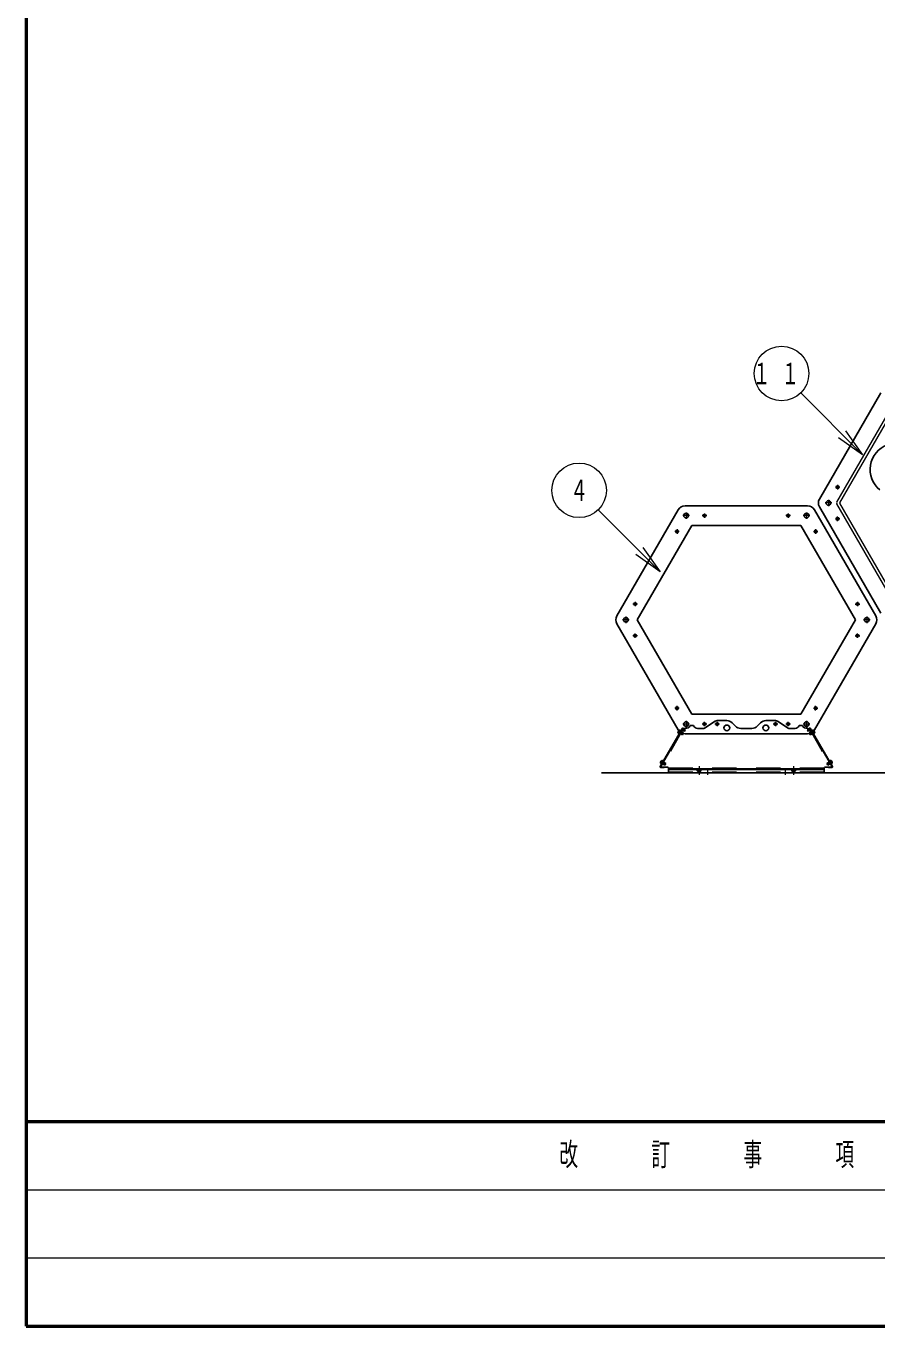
# Model space of a CAD drawing. Units: millimetres on the paper, scale 1:50. Extents: x -385 to 840, y 0 to 267.
# Drawn here: x 35 to 122.4, y 0 to 133.5 of the extents above; entities that cross this region are included whole.
import ezdxf
from ezdxf.enums import TextEntityAlignment as Align

# ---------------------------------------------------------------- set-up
doc = ezdxf.new("R2010")
doc.units = ezdxf.units.MM
doc.linetypes.add('USER1', pattern=[4.5, 2.5, -2])
doc.linetypes.add('USER2', pattern=[6, 3, -1, 1, -1])
doc.layers.add('1_50', color=7, linetype='Continuous', lineweight=25)
doc.layers.add('LY_3', color=7, linetype='Continuous', lineweight=13)
doc.styles.add('ＭＳ ゴシック', font='')
doc.styles.get('ＭＳ ゴシック').set_extended_font_data('MS Gothic')

msp = doc.modelspace()

# ---------------------------------------------------------------- linework, layer by layer
at = {"layer": '1_50', "lineweight": 13}
for p, q in [((120.867, 89.448), (114.533, 95.828)), ((120.867, 89.448), (118.398, 91.225)), ((120.867, 89.448), (118.753, 91.577)), ((119.108, 91.929), (120.867, 89.448)), ((100.082, 77.448), (93.748, 83.828)), ((100.082, 77.448), (97.614, 79.225)), ((100.082, 77.448), (97.969, 79.577)), ((98.323, 79.929), (100.082, 77.448))]:
    msp.add_line(p, q, dxfattribs=at)
at = {"layer": '1_50', "color": 131}
for p, q in [((116.449, 84.917), (122.742, 95.817)), ((102.65, 84.217), (115.236, 84.217)), ((122.742, 73.217), (116.449, 84.117)), ((95.664, 72.917), (101.957, 83.817)), ((115.929, 83.817), (122.222, 72.917)), ((97.742, 72.517), (103.343, 82.217)), ((103.343, 82.217), (114.543, 82.217)), ((114.543, 82.217), (120.144, 72.517)), ((101.957, 61.217), (95.664, 72.117)), ((103.343, 62.817), (97.742, 72.517)), ((120.144, 72.517), (114.543, 62.817)), ((122.222, 72.117), (115.929, 61.217)), ((103.343, 62.817), (114.543, 62.817)), ((102.65, 60.817), (115.236, 60.817))]:
    msp.add_line(p, q, dxfattribs=at)
at = {"layer": '1_50', "color": 131, "lineweight": 13}
for p, q in [((118.227, 84.597), (123.908, 94.437)), ((118.544, 84.547), (124.11, 94.187)), ((123.908, 74.597), (118.227, 84.437)), ((124.11, 74.847), (118.544, 84.487))]:
    msp.add_line(p, q, dxfattribs=at)
at = {"layer": '1_50', "color": 2, "linetype": 'USER2', "lineweight": 13}
for p, q in [((118.541, 86.143), (118.081, 86.143)), ((118.311, 86.373), (118.311, 85.913)), ((104.873, 83.217), (104.413, 83.217)), ((104.643, 83.447), (104.643, 82.987)), ((113.473, 83.217), (113.013, 83.217)), ((113.243, 83.447), (113.243, 82.987)), ((118.541, 82.891), (118.081, 82.891)), ((118.311, 82.661), (118.311, 83.121)), ((102.057, 81.591), (101.597, 81.591)), ((101.827, 81.821), (101.827, 81.361)), ((115.83, 81.591), (116.29, 81.591)), ((116.06, 81.821), (116.06, 81.361)), ((97.757, 74.143), (97.297, 74.143)), ((97.527, 74.373), (97.527, 73.913)), ((120.13, 74.143), (120.59, 74.143)), ((120.36, 74.373), (120.36, 73.913)), ((97.757, 70.891), (97.297, 70.891)), ((97.527, 70.661), (97.527, 71.121)), ((120.13, 70.891), (120.59, 70.891)), ((120.36, 70.661), (120.36, 71.121)), ((102.057, 63.443), (101.597, 63.443)), ((101.827, 63.213), (101.827, 63.673)), ((115.83, 63.443), (116.29, 63.443)), ((116.06, 63.213), (116.06, 63.673)), ((104.873, 61.817), (104.413, 61.817)), ((104.643, 61.587), (104.643, 62.047)), ((106.173, 61.817), (105.713, 61.817)), ((105.943, 62.047), (105.943, 61.587)), ((112.173, 61.817), (111.713, 61.817)), ((111.943, 62.047), (111.943, 61.587)), ((113.473, 61.817), (113.013, 61.817)), ((113.243, 61.587), (113.243, 62.047)), ((102.076, 61.015), (102.468, 60.789)), ((115.81, 61.015), (115.419, 60.789)), ((100.276, 57.897), (100.668, 57.671)), ((104.093, 57.493), (104.093, 56.955)), ((104.093, 57.493), (104.093, 56.955)), ((113.793, 57.493), (113.793, 56.955)), ((113.793, 57.493), (113.793, 56.955)), ((117.61, 57.897), (117.219, 57.671)), ((104.093, 57.093), (104.093, 56.611)), ((104.093, 57.093), (104.093, 56.611)), ((104.943, 57.093), (104.943, 56.611)), ((112.943, 57.093), (112.943, 56.611)), ((113.793, 57.093), (113.793, 56.611)), ((113.793, 57.093), (113.793, 56.611))]:
    msp.add_line(p, q, dxfattribs=at)
at = {"layer": '1_50', "linetype": 'USER2', "lineweight": 13}
for p, q in [((117.712, 84.517), (117.032, 84.517)), ((117.372, 84.857), (117.372, 84.177)), ((103.105, 83.217), (102.425, 83.217)), ((102.765, 83.557), (102.765, 82.877)), ((115.461, 83.217), (114.781, 83.217)), ((115.121, 83.557), (115.121, 82.877)), ((96.928, 72.517), (96.248, 72.517)), ((96.588, 72.857), (96.588, 72.177)), ((121.638, 72.517), (120.958, 72.517)), ((121.298, 72.857), (121.298, 72.177)), ((103.105, 61.817), (102.425, 61.817)), ((102.765, 62.157), (102.765, 61.477)), ((115.461, 61.817), (114.781, 61.817)), ((115.121, 62.157), (115.121, 61.477))]:
    msp.add_line(p, q, dxfattribs=at)
at = {"layer": '1_50', "color": 2}
for p, q in [((103.211, 61.678), (103.487, 61.678)), ((105.751, 62.11), (104.658, 61.393)), ((105.943, 62.167), (106.943, 62.167)), ((107.473, 61.947), (107.834, 61.587)), ((110.413, 61.947), (110.052, 61.587)), ((111.943, 62.167), (110.943, 62.167)), ((112.135, 62.11), (113.228, 61.393)), ((114.675, 61.678), (114.399, 61.678)), ((102.388, 61.384), (100.113, 57.442)), ((102.482, 61.127), (102.34, 61.209)), ((102.452, 61.361), (102.62, 61.07)), ((102.492, 61.384), (102.66, 61.093)), ((102.62, 61.07), (102.66, 61.093)), ((102.632, 61.213), (102.632, 61.346)), ((104.57, 61.367), (103.943, 61.367)), ((108.364, 61.367), (109.522, 61.367)), ((113.316, 61.367), (113.943, 61.367)), ((115.394, 61.384), (115.226, 61.093)), ((115.266, 61.07), (115.226, 61.093)), ((115.254, 61.213), (115.254, 61.346)), ((115.434, 61.361), (115.266, 61.07)), ((115.404, 61.127), (115.546, 61.209)), ((115.498, 61.384), (117.774, 57.442)), ((100.243, 57.454), (100.19, 57.485)), ((117.643, 57.454), (117.696, 57.485)), ((100.164, 57.352), (100.5, 57.352)), ((100.843, 57.381), (100.316, 57.381)), ((100.943, 57.217), (100.943, 57.281)), ((116.943, 57.217), (100.943, 57.217)), ((100.943, 56.817), (100.943, 57.217)), ((116.943, 57.217), (100.943, 57.217)), ((116.943, 57.153), (100.943, 57.153)), ((116.943, 56.817), (100.943, 56.817)), ((103.897, 57.054), (103.797, 57.153)), ((104.289, 57.054), (104.389, 57.153)), ((113.597, 57.054), (113.497, 57.153)), ((113.989, 57.054), (114.089, 57.153)), ((116.943, 57.217), (116.943, 57.281)), ((116.943, 56.817), (116.943, 57.217)), ((117.043, 57.381), (117.57, 57.381)), ((117.722, 57.352), (117.386, 57.352))]:
    msp.add_line(p, q, dxfattribs=at)
at = {"layer": '1_50', "color": 2, "lineweight": 13}
for p, q in [((102.428, 61.361), (100.152, 57.419)), ((115.458, 61.361), (117.734, 57.419))]:
    msp.add_line(p, q, dxfattribs=at)
at = {"layer": '1_50', "color": 2, "linetype": 'USER1', "lineweight": 13}
for p, q in [((102.396, 61.177), (100.246, 57.453)), ((115.49, 61.177), (117.64, 57.453)), ((100.164, 57.398), (100.5, 57.398)), ((100.5, 57.398), (100.5, 57.352)), ((116.943, 57.281), (100.943, 57.281)), ((116.943, 56.881), (100.943, 56.881)), ((117.722, 57.398), (117.386, 57.398)), ((117.386, 57.398), (117.386, 57.352))]:
    msp.add_line(p, q, dxfattribs=at)
at = {"layer": '1_50', "color": 4}
for p, q in [((102.017, 61.141), (101.937, 61.003)), ((101.991, 60.856), (101.974, 60.866)), ((101.989, 60.853), (102.173, 61.171)), ((101.989, 60.853), (102.032, 60.828)), ((102.171, 61.168), (101.991, 60.856)), ((102.229, 61.169), (102.019, 60.805)), ((102.019, 60.805), (102.045, 60.79)), ((102.378, 60.725), (102.031, 60.925)), ((102.032, 60.828), (102.216, 61.146)), ((102.255, 61.154), (102.045, 60.79)), ((102.081, 61.012), (102.118, 60.975)), ((102.088, 61.024), (102.124, 60.987)), ((102.478, 60.899), (102.131, 61.099)), ((102.171, 61.168), (102.154, 61.178)), ((102.173, 61.171), (102.216, 61.146)), ((102.255, 61.154), (102.229, 61.169)), ((102.478, 60.899), (102.378, 60.725)), ((115.409, 60.899), (115.755, 61.099)), ((115.409, 60.899), (115.509, 60.725)), ((115.509, 60.725), (115.855, 60.925)), ((115.631, 61.154), (115.657, 61.169)), ((115.631, 61.154), (115.841, 60.79)), ((115.657, 61.169), (115.867, 60.805)), ((115.713, 61.171), (115.67, 61.146)), ((115.854, 60.828), (115.67, 61.146)), ((115.897, 60.853), (115.713, 61.171)), ((115.715, 61.168), (115.732, 61.178)), ((115.715, 61.168), (115.895, 60.856)), ((115.798, 61.024), (115.762, 60.987)), ((115.805, 61.012), (115.768, 60.975)), ((115.867, 60.805), (115.841, 60.79)), ((115.897, 60.853), (115.854, 60.828)), ((115.869, 61.141), (115.949, 61.003)), ((115.895, 60.856), (115.912, 60.866)), ((100.137, 57.885), (100.217, 58.023)), ((100.191, 57.738), (100.174, 57.748)), ((100.373, 58.054), (100.189, 57.735)), ((100.189, 57.735), (100.232, 57.71)), ((100.191, 57.738), (100.371, 58.05)), ((100.219, 57.687), (100.429, 58.051)), ((100.245, 57.672), (100.219, 57.687)), ((100.578, 57.608), (100.231, 57.808)), ((100.416, 58.029), (100.232, 57.71)), ((100.245, 57.672), (100.455, 58.036)), ((100.274, 57.883), (100.324, 57.869)), ((100.281, 57.894), (100.331, 57.881)), ((100.678, 57.781), (100.331, 57.981)), ((100.371, 58.05), (100.354, 58.06)), ((100.373, 58.054), (100.416, 58.029)), ((100.429, 58.051), (100.455, 58.036)), ((100.578, 57.608), (100.678, 57.781)), ((117.209, 57.781), (117.555, 57.981)), ((117.309, 57.608), (117.209, 57.781)), ((117.309, 57.608), (117.655, 57.808)), ((117.457, 58.051), (117.431, 58.036)), ((117.641, 57.672), (117.431, 58.036)), ((117.667, 57.687), (117.457, 58.051)), ((117.513, 58.054), (117.47, 58.029)), ((117.47, 58.029), (117.654, 57.71)), ((117.513, 58.054), (117.697, 57.735)), ((117.515, 58.05), (117.532, 58.06)), ((117.695, 57.738), (117.515, 58.05)), ((117.605, 57.894), (117.555, 57.881)), ((117.612, 57.883), (117.562, 57.869)), ((117.641, 57.672), (117.667, 57.687)), ((117.697, 57.735), (117.654, 57.71)), ((117.749, 57.885), (117.669, 58.023)), ((117.695, 57.738), (117.712, 57.748))]:
    msp.add_line(p, q, dxfattribs=at)
at = {"layer": '1_50'}
for p, q in [((94.087, 56.817), (254.647, 56.817)), ((103.897, 57.153), (103.897, 57.011)), ((104.289, 57.153), (103.897, 57.153)), ((103.897, 57.011), (103.928, 56.993)), ((103.928, 56.993), (104.258, 56.993)), ((103.995, 57.153), (103.995, 57.011)), ((104.191, 57.153), (104.191, 57.011)), ((104.289, 57.011), (104.258, 56.993)), ((104.289, 57.153), (104.289, 57.011)), ((113.597, 57.153), (113.597, 57.011)), ((113.989, 57.153), (113.597, 57.153)), ((113.597, 57.011), (113.628, 56.993)), ((113.628, 56.993), (113.958, 56.993)), ((113.695, 57.153), (113.695, 57.011)), ((113.891, 57.153), (113.891, 57.011)), ((113.989, 57.011), (113.958, 56.993)), ((113.989, 57.153), (113.989, 57.011))]:
    msp.add_line(p, q, dxfattribs=at)
at = {"layer": '1_50', "lineweight": 13}
for centre in [(112.56, 97.815), (91.776, 85.815)]:
    msp.add_circle(centre, 2.8, dxfattribs=at)
at = {"layer": '1_50', "color": 2}
for centre, radius in [((118.311, 86.143), 0.135), ((104.643, 83.217), 0.135), ((113.243, 83.217), 0.135), ((118.311, 82.891), 0.135), ((101.827, 81.591), 0.135), ((116.06, 81.591), 0.135), ((97.527, 74.143), 0.135), ((120.36, 74.143), 0.135), ((97.527, 70.891), 0.135), ((120.36, 70.891), 0.135), ((101.827, 63.443), 0.135), ((116.06, 63.443), 0.135), ((104.643, 61.817), 0.135), ((105.943, 61.817), 0.135), ((106.943, 61.417), 0.3), ((110.943, 61.417), 0.3), ((111.943, 61.817), 0.135), ((113.243, 61.817), 0.135)]:
    msp.add_circle(centre, radius, dxfattribs=at)
at = {"layer": '1_50', "color": 131}
for centre in [(117.372, 84.517), (102.765, 83.217), (115.121, 83.217), (96.588, 72.517), (121.298, 72.517), (102.765, 61.817), (115.121, 61.817)]:
    msp.add_circle(centre, 0.24, dxfattribs=at)
at = {"layer": '1_50', "color": 4}
for centre, radius, start, end in [((124.343, 87.951), 2.7, 110, 230.96376), ((102.024, 60.953), 0.1, 150, 240), ((102.104, 61.091), 0.1, 60, 150), ((115.782, 61.091), 0.1, 30, 120), ((115.862, 60.953), 0.1, 300, 30), ((100.224, 57.835), 0.1, 150, 240), ((100.304, 57.973), 0.1, 60, 150), ((117.582, 57.973), 0.1, 30, 120), ((117.662, 57.835), 0.1, 300, 30)]:
    msp.add_arc(centre, radius, start, end, dxfattribs=at)
at = {"layer": '1_50', "color": 131}
for centre, start, end in [((102.65, 83.417), 90, 150), ((115.236, 83.417), 30, 90), ((117.141, 84.517), 150, 210), ((96.357, 72.517), 150, 210), ((121.529, 72.517), 330, 30), ((102.65, 61.617), 210, 270), ((115.236, 61.617), 270, 330)]:
    msp.add_arc(centre, 0.8, start, end, dxfattribs=at)
at = {"layer": '1_50', "color": 131, "lineweight": 13}
for centre, radius in [((118.365, 84.517), 0.16), ((118.596, 84.517), 0.06)]:
    msp.add_arc(centre, radius, 150, 210, dxfattribs=at)
at = {"layer": '1_50', "color": 2}
for centre, radius, start, end in [((102.44, 61.354), 0.06, 30, 150), ((102.765, 61.817), 0.44, 258.81234, 338.12283), ((103.211, 61.638), 0.04, 90, 158.12283), ((103.487, 61.638), 0.04, 21.40842, 90), ((103.943, 61.817), 0.45, 201.40842, 270), ((105.943, 61.817), 0.35, 90, 123.23616), ((106.943, 61.417), 0.75, 45, 90), ((108.364, 62.117), 0.75, 225, 270), ((109.522, 62.117), 0.75, 270, 315), ((110.943, 61.417), 0.75, 90, 135), ((111.943, 61.817), 0.35, 56.76384, 90), ((113.943, 61.817), 0.45, 270, 338.59158), ((114.399, 61.638), 0.04, 90, 158.59158), ((114.675, 61.638), 0.04, 21.87717, 90), ((115.121, 61.817), 0.44, 201.87717, 281.18766), ((115.446, 61.354), 0.06, 30, 150), ((102.44, 61.354), 0.014, 30, 150), ((102.532, 61.213), 0.1, 240, 0), ((102.672, 61.346), 0.04, 78.81234, 180), ((104.57, 61.527), 0.16, 270, 303.23616), ((113.316, 61.527), 0.16, 236.76384, 270), ((115.214, 61.346), 0.04, 0, 101.18766), ((115.354, 61.213), 0.1, 180, 300), ((115.446, 61.354), 0.014, 30, 150), ((100.164, 57.412), 0.06, 150, 270), ((100.164, 57.412), 0.014, 150, 270), ((100.143, 57.281), 0.2, 30, 60), ((117.743, 57.281), 0.2, 120, 150), ((117.722, 57.412), 0.06, 270, 30), ((117.722, 57.412), 0.014, 270, 30), ((100.843, 57.281), 0.1, 0, 90), ((117.043, 57.281), 0.1, 90, 180)]:
    msp.add_arc(centre, radius, start, end, dxfattribs=at)
at = {"layer": '1_50'}
for centre, radius, start, end in [((103.946, 57.083), 0.0869, 235.61587, 304.38414), ((104.093, 57.321), 0.325, 252.41211, 287.58789), ((104.24, 57.083), 0.0869, 235.61587, 304.38414), ((113.646, 57.083), 0.0869, 235.61587, 304.38414), ((113.793, 57.321), 0.325, 252.41211, 287.58789), ((113.94, 57.083), 0.0869, 235.61587, 304.38414)]:
    msp.add_arc(centre, radius, start, end, dxfattribs=at)
at = {"layer": 'LY_3', "lineweight": 50}
for p, q in [((35, 267), (35, 0)), ((35, 21), (420, 21)), ((35, 0), (420, 0))]:
    msp.add_line(p, q, dxfattribs=at)
at = {"layer": 'LY_3'}
for p, q in [((35, 14), (176.5, 14)), ((35, 7), (176.5, 7))]:
    msp.add_line(p, q, dxfattribs=at)

# ---------------------------------------------------------------- texts
at = {"layer": '1_50', "style": 'ＭＳ ゴシック', "width": 0.6}
msp.add_text('４', height=2.199, dxfattribs=at).set_placement((91.776, 85.815), align=Align.MIDDLE_CENTER)
at = {"layer": '1_50', "insert": (112.56, 97.815), "char_height": 2.199, "attachment_point": 5, "style": 'ＭＳ ゴシック'}
msp.add_mtext('\\T1.64;\\W0.6;１１', dxfattribs=at)
at = {"layer": 'LY_3', "color": 4, "insert": (89.75, 17.5), "char_height": 2.346, "attachment_point": 4, "style": 'ＭＳ ゴシック'}
msp.add_mtext('\\T1.64;\\W0.6;改\u3000\u3000訂\u3000\u3000事\u3000\u3000項', dxfattribs=at)

doc.saveas('drawing.dxf')
